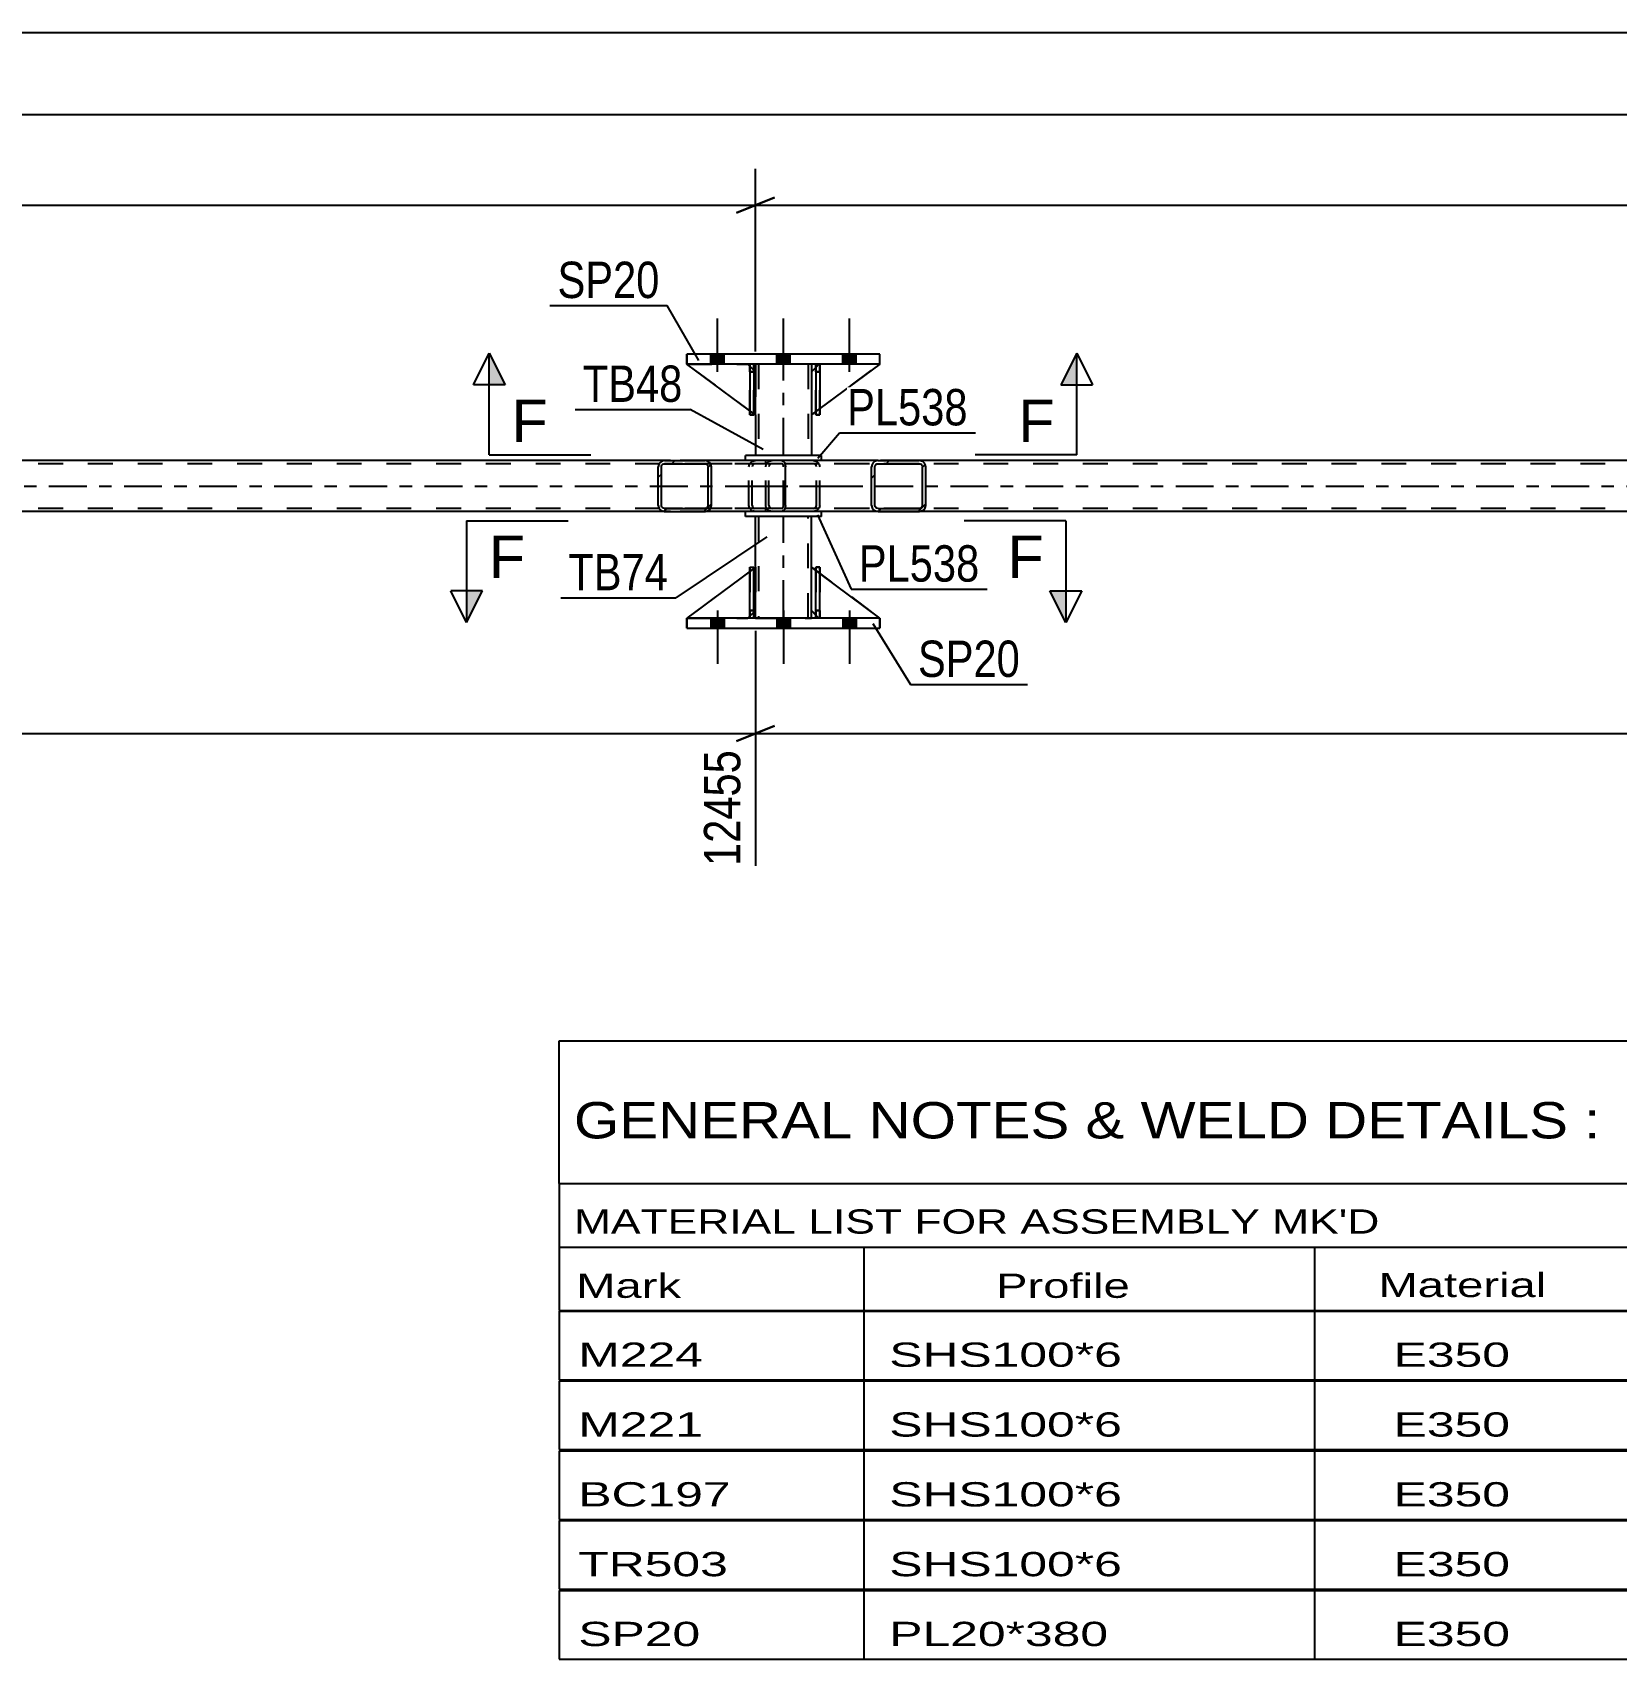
# Model space of a CAD drawing. Header units: millimetres. Extents: x -121 to 720, y -428 to 166.
# Drawn here: x 353.3 to 478.1, y -297.3 to -169.1 of the extents above; entities that cross this region are included whole.
import ezdxf

# ---------------------------------------------------------------- set-up
doc = ezdxf.new("R2010")
doc.units = ezdxf.units.MM
doc.linetypes.add('DXK_LINE_DOT2', pattern=[3.9198, 1.9599, -1.9599])
doc.linetypes.add('DXK_LINE_DOT3', pattern=[5.9187, 2.979, -0.9799, 0.9799, -0.9799])
doc.styles.add('Arial', font='ARIAL.TTF', dxfattribs={"height": 0.2})
doc.styles.add('Arial Narrow', font='ARIALN.TTF', dxfattribs={"height": 0.2})

# ---------------------------------------------------------------- blocks, each defined once
blk = doc.blocks.new('Part-318895430-5711 - 5565')
at = {"linetype": 'Continuous'}
h = blk.add_hatch(dxfattribs=at)
h.set_pattern_fill('', scale=0.7, style=0, pattern_type=0)
h.set_pattern_definition([(45, (423.5963, -203.1576), (-1.57154, 1.57154), [])])
h.paths.add_polyline_path([(423.64, -203.34), (423.6, -203.16), (423.49, -203), (423.32, -202.9), (423.12, -202.86), (419.89, -202.86), (419.69, -202.9), (419.53, -203), (419.42, -203.16), (419.38, -203.34), (419.38, -206.38), (419.42, -206.57), (419.53, -206.72), (419.69, -206.82), (419.89, -206.86), (423.12, -206.86), (423.32, -206.82), (423.49, -206.72), (423.6, -206.57), (423.64, -206.38)])
h.paths.add_polyline_path([(423.36, -206.47), (423.3, -206.55), (423.22, -206.6), (423.12, -206.62), (419.89, -206.62), (419.79, -206.6), (419.71, -206.55), (419.65, -206.47), (419.63, -206.38), (419.63, -203.34), (419.65, -203.25), (419.71, -203.17), (419.79, -203.12), (419.89, -203.1), (423.12, -203.1), (423.22, -203.12), (423.3, -203.17), (423.36, -203.25), (423.38, -203.34), (423.38, -206.38)])
at = {"color": 7, "linetype": 'DXK_LINE_DOT2'}
for p, q in [((411.03, -203.34), (411.07, -203.16)), ((411.03, -206.38), (411.03, -203.34)), ((411.3, -203.25), (411.28, -203.34)), ((411.28, -206.38), (411.28, -203.34)), ((411.36, -203.17), (411.3, -203.25)), ((411.34, -202.9), (411.54, -202.86)), ((411.44, -203.12), (411.36, -203.17)), ((411.54, -203.1), (411.44, -203.12)), ((412.31, -202.86), (411.54, -202.86)), ((423.12, -203.1), (411.54, -203.1)), ((414.77, -202.86), (414.97, -202.9)), ((414.87, -203.12), (414.77, -203.1)), ((414.96, -203.17), (414.87, -203.12)), ((415.01, -203.25), (414.96, -203.17)), ((415.03, -203.34), (415.01, -203.25)), ((415.03, -206.38), (415.03, -203.34)), ((415.25, -203.16), (415.29, -203.34)), ((415.29, -206.38), (415.29, -203.34)), ((423.12, -202.86), (419.89, -202.86)), ((411.07, -206.57), (411.03, -206.38)), ((411.28, -206.38), (411.3, -206.47)), ((411.3, -206.47), (411.36, -206.55)), ((411.54, -206.86), (411.34, -206.82)), ((411.36, -206.55), (411.44, -206.6)), ((411.44, -206.6), (411.54, -206.62)), ((423.12, -206.62), (411.54, -206.62)), ((412.31, -206.86), (411.54, -206.86)), ((414.77, -206.62), (414.87, -206.6)), ((414.97, -206.82), (414.77, -206.86)), ((414.87, -206.6), (414.96, -206.55)), ((414.96, -206.55), (415.01, -206.47)), ((415.01, -206.47), (415.03, -206.38)), ((415.29, -206.38), (415.25, -206.57)), ((419.89, -206.86), (423.12, -206.86))]:
    blk.add_line(p, q, dxfattribs=at)
at = {"color": 2, "linetype": 'Continuous'}
for p, q in [((419.89, -202.86), (412.31, -202.86)), ((419.42, -203.16), (419.38, -203.34)), ((419.38, -206.38), (419.38, -203.34)), ((419.63, -203.34), (419.65, -203.25)), ((419.63, -206.38), (419.63, -203.34)), ((419.65, -203.25), (419.71, -203.17)), ((419.89, -202.86), (419.69, -202.9)), ((419.71, -203.17), (419.79, -203.12)), ((419.79, -203.12), (419.89, -203.1)), ((419.89, -202.86), (423.12, -202.86)), ((419.89, -203.1), (423.12, -203.1)), ((423.32, -202.9), (423.12, -202.86)), ((423.12, -203.1), (423.22, -203.12)), ((423.22, -203.12), (423.3, -203.17)), ((423.3, -203.17), (423.36, -203.25)), ((423.36, -203.25), (423.38, -203.34)), ((423.38, -206.38), (423.38, -203.34)), ((423.64, -203.34), (423.6, -203.16)), ((423.64, -206.38), (423.64, -203.34)), ((419.89, -206.86), (412.31, -206.86)), ((419.38, -206.38), (419.42, -206.57)), ((419.65, -206.47), (419.63, -206.38)), ((419.71, -206.55), (419.65, -206.47)), ((419.69, -206.82), (419.89, -206.86)), ((419.79, -206.6), (419.71, -206.55)), ((419.89, -206.62), (419.79, -206.6)), ((419.89, -206.62), (423.12, -206.62)), ((419.89, -206.86), (423.12, -206.86)), ((423.22, -206.6), (423.12, -206.62)), ((423.12, -206.86), (423.32, -206.82)), ((423.3, -206.55), (423.22, -206.6)), ((423.36, -206.47), (423.3, -206.55)), ((423.38, -206.38), (423.36, -206.47)), ((423.6, -206.57), (423.64, -206.38))]:
    blk.add_line(p, q, dxfattribs=at)
at = {"color": 7, "linetype": 'DXK_LINE_DOT3'}
blk.add_line((409.74, -204.86), (421.51, -204.86), dxfattribs=at)
at = {"color": 7, "linetype": 'DXK_LINE_DOT2'}
for centre, start, end in [((411.52, -203.36), 110.7583, 155.68), ((414.79, -203.36), 24.32, 69.2417), ((411.52, -206.36), 204.32, 249.2417), ((414.79, -206.36), 290.7583, 335.68)]:
    blk.add_arc(centre, 0.496, start, end, dxfattribs=at)
at = {"color": 2, "linetype": 'Continuous'}
for centre, start, end in [((419.87, -203.36), 110.7583, 155.68), ((423.14, -203.36), 24.32, 69.2417), ((419.87, -206.36), 204.32, 249.2417), ((423.14, -206.36), 290.7583, 335.68)]:
    blk.add_arc(centre, 0.496, start, end, dxfattribs=at)
blk = doc.blocks.new('Part-318895430-5712 - 5565')
at = {"linetype": 'Continuous'}
h = blk.add_hatch(dxfattribs=at)
h.set_pattern_fill('', scale=0.7, style=0, pattern_type=0)
h.set_pattern_definition([(45, (406.7121, -203.1576), (-1.57154, 1.57154), [])])
h.paths.add_polyline_path([(406.75, -203.34), (406.71, -203.16), (406.6, -203), (406.44, -202.9), (406.25, -202.86), (403.06, -202.86), (402.87, -202.9), (402.71, -203), (402.6, -203.16), (402.56, -203.34), (402.56, -206.38), (402.6, -206.57), (402.71, -206.72), (402.87, -206.82), (403.06, -206.86), (406.25, -206.86), (406.44, -206.82), (406.6, -206.72), (406.71, -206.57), (406.75, -206.38)])
h.paths.add_polyline_path([(406.48, -206.47), (406.43, -206.55), (406.34, -206.6), (406.25, -206.62), (403.06, -206.62), (402.97, -206.6), (402.89, -206.55), (402.83, -206.47), (402.81, -206.38), (402.81, -203.34), (402.83, -203.25), (402.89, -203.17), (402.97, -203.12), (403.06, -203.1), (406.25, -203.1), (406.34, -203.12), (406.43, -203.17), (406.48, -203.25), (406.5, -203.34), (406.5, -206.38)])
at = {"color": 2, "linetype": 'Continuous'}
for p, q in [((402.6, -203.16), (402.56, -203.34)), ((402.56, -206.38), (402.56, -203.34)), ((402.81, -203.34), (402.83, -203.25)), ((402.81, -206.38), (402.81, -203.34)), ((402.83, -203.25), (402.89, -203.17)), ((403.06, -202.86), (402.87, -202.9)), ((402.89, -203.17), (402.97, -203.12)), ((402.97, -203.12), (403.06, -203.1)), ((403.06, -202.86), (406.25, -202.86)), ((403.06, -203.1), (406.25, -203.1)), ((412.31, -202.86), (406.25, -202.86)), ((406.44, -202.9), (406.25, -202.86)), ((406.25, -203.1), (406.34, -203.12)), ((406.34, -203.12), (406.43, -203.17)), ((406.43, -203.17), (406.48, -203.25)), ((406.48, -203.25), (406.5, -203.34)), ((406.5, -206.38), (406.5, -203.34)), ((406.75, -203.34), (406.71, -203.16)), ((406.75, -206.38), (406.75, -203.34)), ((412.31, -202.86), (412.41, -202.9)), ((412.41, -202.9), (412.5, -203)), ((412.5, -203), (412.56, -203.16)), ((412.56, -203.16), (412.58, -203.34)), ((412.58, -206.38), (412.58, -203.34)), ((402.56, -206.38), (402.6, -206.57)), ((402.83, -206.47), (402.81, -206.38)), ((402.89, -206.55), (402.83, -206.47)), ((402.87, -206.82), (403.06, -206.86)), ((402.97, -206.6), (402.89, -206.55)), ((403.06, -206.62), (402.97, -206.6)), ((403.06, -206.62), (406.25, -206.62)), ((403.06, -206.86), (406.25, -206.86)), ((406.34, -206.6), (406.25, -206.62)), ((406.25, -206.86), (406.44, -206.82)), ((412.31, -206.86), (406.25, -206.86)), ((406.43, -206.55), (406.34, -206.6)), ((406.48, -206.47), (406.43, -206.55)), ((406.5, -206.38), (406.48, -206.47)), ((406.71, -206.57), (406.75, -206.38)), ((412.41, -206.82), (412.31, -206.86)), ((412.5, -206.72), (412.41, -206.82)), ((412.56, -206.57), (412.5, -206.72)), ((412.58, -206.38), (412.56, -206.57))]:
    blk.add_line(p, q, dxfattribs=at)
at = {"color": 7, "linetype": 'DXK_LINE_DOT2'}
for p, q in [((406.25, -202.86), (403.06, -202.86)), ((412.31, -203.1), (403.06, -203.1)), ((409.71, -203.34), (409.75, -203.16)), ((409.71, -206.38), (409.71, -203.34)), ((409.98, -203.25), (409.96, -203.34)), ((409.96, -206.38), (409.96, -203.34)), ((410.04, -203.17), (409.98, -203.25)), ((410.02, -202.9), (410.21, -202.86)), ((410.12, -203.12), (410.04, -203.17)), ((410.21, -203.1), (410.12, -203.12)), ((411.03, -203.1), (411.03, -202.86)), ((412.36, -203.12), (412.31, -203.1)), ((412.4, -203.17), (412.36, -203.12)), ((412.43, -203.25), (412.4, -203.17)), ((412.44, -203.34), (412.43, -203.25)), ((412.44, -206.38), (412.44, -203.34)), ((412.31, -206.62), (403.06, -206.62)), ((406.25, -206.86), (403.06, -206.86)), ((409.75, -206.57), (409.71, -206.38)), ((409.96, -206.38), (409.98, -206.47)), ((409.98, -206.47), (410.04, -206.55)), ((410.21, -206.86), (410.02, -206.82)), ((410.04, -206.55), (410.06, -206.57)), ((410.06, -206.57), (410.12, -206.6)), ((410.12, -206.6), (410.21, -206.62)), ((411.03, -206.86), (411.03, -206.62)), ((412.31, -206.62), (412.36, -206.6)), ((412.36, -206.6), (412.4, -206.55)), ((412.4, -206.55), (412.43, -206.47)), ((412.43, -206.47), (412.44, -206.38))]:
    blk.add_line(p, q, dxfattribs=at)
at = {"color": 2, "linetype": 'Continuous'}
for centre, start, end in [((403.05, -203.36), 111.1941, 156.1506), ((406.26, -203.36), 23.8494, 68.8059), ((403.05, -206.37), 203.8494, 248.8059), ((406.26, -206.37), 291.1941, 336.1506)]:
    blk.add_arc(centre, 0.492, start, end, dxfattribs=at)
at = {"color": 7, "linetype": 'DXK_LINE_DOT2'}
for centre, start, end in [((410.2, -203.36), 111.1941, 156.1506), ((410.2, -206.37), 203.8494, 248.8059)]:
    blk.add_arc(centre, 0.492, start, end, dxfattribs=at)
blk = doc.blocks.new('Part-318895430-5680 - 5565')
at = {"color": 2, "linetype": 'Continuous'}
for p, q in [((410.23, -195.26), (410.23, -195.86)), ((414.63, -195.26), (414.63, -195.86)), ((410.23, -199.26), (410.23, -202.46)), ((414.63, -199.26), (414.63, -202.46))]:
    blk.add_line(p, q, dxfattribs=at)
at = {"color": 7, "linetype": 'DXK_LINE_DOT2'}
for p, q in [((414.63, -195.26), (410.23, -195.26)), ((410.23, -195.86), (410.23, -199.26)), ((410.47, -195.26), (410.47, -202.46)), ((414.39, -195.26), (414.39, -202.46)), ((414.63, -195.86), (414.63, -199.26)), ((414.63, -202.46), (410.23, -202.46))]:
    blk.add_line(p, q, dxfattribs=at)
at = {"color": 7, "linetype": 'DXK_LINE_DOT3'}
blk.add_line((412.43, -202.46), (412.43, -195.26), dxfattribs=at)
blk = doc.blocks.new('Part-318895430-5746 - 5565')
at = {"color": 2, "linetype": 'Continuous'}
for p, q in [((410.23, -211.26), (410.23, -207.26)), ((414.63, -211.26), (414.63, -207.26)), ((410.23, -215.26), (410.23, -214.66)), ((414.63, -215.26), (414.63, -214.66))]:
    blk.add_line(p, q, dxfattribs=at)
at = {"color": 7, "linetype": 'DXK_LINE_DOT2'}
for p, q in [((414.63, -207.26), (410.23, -207.26)), ((410.47, -207.26), (410.47, -215.26)), ((414.39, -215.26), (414.39, -207.26)), ((410.23, -214.66), (410.23, -211.26)), ((414.63, -214.66), (414.63, -211.26)), ((410.23, -215.26), (414.63, -215.26))]:
    blk.add_line(p, q, dxfattribs=at)
at = {"color": 7, "linetype": 'DXK_LINE_DOT3'}
blk.add_line((412.43, -215.26), (412.43, -207.26), dxfattribs=at)
blk = doc.blocks.new('Part-318895430-5731 - 5565')
at = {"color": 2, "linetype": 'Continuous'}
for p, q in [((414.63, -214.66), (414.63, -211.26)), ((414.98, -211.52), (414.63, -211.26)), ((420.03, -215.26), (415.3, -211.76)), ((414.98, -215.02), (414.63, -214.66))]:
    blk.add_line(p, q, dxfattribs=at)
at = {"color": 7, "linetype": 'DXK_LINE_DOT2'}
for p, q in [((415.3, -211.76), (414.98, -211.52)), ((415.23, -215.26), (414.98, -215.02)), ((420.03, -215.26), (415.23, -215.26)), ((420.03, -215.26), (420.03, -215.26)), ((420.03, -215.26), (420.03, -215.26))]:
    blk.add_line(p, q, dxfattribs=at)
blk = doc.blocks.new('Part-318895430-5736 - 5565')
at = {"color": 2, "linetype": 'Continuous'}
for p, q in [((415.43, -202.46), (409.43, -202.46)), ((409.43, -202.86), (409.43, -202.46)), ((415.43, -202.86), (415.43, -202.46))]:
    blk.add_line(p, q, dxfattribs=at)
at = {"color": 7, "linetype": 'DXK_LINE_DOT2'}
blk.add_line((415.43, -202.86), (409.43, -202.86), dxfattribs=at)
blk = doc.blocks.new('Part-318895430-5741 - 5565')
at = {"color": 2, "linetype": 'Continuous'}
for p, q in [((409.43, -207.26), (409.43, -206.86)), ((415.43, -207.26), (409.43, -207.26)), ((415.43, -207.26), (415.43, -206.86))]:
    blk.add_line(p, q, dxfattribs=at)
at = {"color": 7, "linetype": 'DXK_LINE_DOT2'}
blk.add_line((415.43, -206.86), (409.43, -206.86), dxfattribs=at)
blk = doc.blocks.new('Part-318895430-5747 - 5565')
at = {"color": 7, "linetype": 'DXK_LINE_DOT2'}
for p, q in [((409.78, -195.86), (409.78, -195.26)), ((409.78, -195.26), (409.78, -195.26)), ((409.78, -195.26), (409.78, -199.26)), ((410.1, -195.26), (409.78, -195.26)), ((409.78, -199.26), (409.78, -195.86)), ((409.78, -195.86), (410.1, -195.86)), ((410.1, -195.86), (410.1, -195.26)), ((410.1, -199.26), (410.1, -195.26)), ((410.1, -195.86), (410.1, -199.26)), ((409.78, -199.26), (410.1, -199.26))]:
    blk.add_line(p, q, dxfattribs=at)
blk = doc.blocks.new('Part-318895430-5748 - 5565')
at = {"color": 7, "linetype": 'DXK_LINE_DOT2'}
for p, q in [((414.98, -195.86), (414.98, -195.26)), ((414.98, -195.26), (414.98, -195.26)), ((414.98, -195.26), (414.98, -199.26)), ((415.3, -195.26), (414.98, -195.26)), ((414.98, -199.26), (414.98, -195.86)), ((414.98, -195.86), (415.3, -195.86)), ((415.3, -195.86), (415.3, -195.26)), ((415.3, -199.26), (415.3, -195.26)), ((415.3, -195.86), (415.3, -199.26)), ((414.98, -199.26), (415.3, -199.26))]:
    blk.add_line(p, q, dxfattribs=at)
blk = doc.blocks.new('Part-318895430-5753 - 5565')
at = {"color": 7, "linetype": 'DXK_LINE_DOT2'}
for p, q in [((559.5, -203.1), (-24.24, -203.1)), ((508.26, -202.86), (62.53, -202.86)), ((423.12, -202.86), (403.06, -202.86)), ((559.5, -206.62), (-24.24, -206.62)), ((508.26, -206.86), (-14.13, -206.86)), ((423.12, -206.86), (403.06, -206.86))]:
    blk.add_line(p, q, dxfattribs=at)
at = {"color": 2, "linetype": 'Continuous'}
for p, q in [((403.06, -202.86), (337.99, -202.86)), ((488.2, -202.86), (423.12, -202.86)), ((403.06, -206.86), (337.99, -206.86)), ((488.2, -206.86), (423.12, -206.86))]:
    blk.add_line(p, q, dxfattribs=at)
at = {"color": 7, "linetype": 'DXK_LINE_DOT3'}
blk.add_line((-24.24, -204.86), (559.5, -204.86), dxfattribs=at)
blk = doc.blocks.new('Part-318895430-5754 - 5565')
at = {"color": 7, "linetype": 'DXK_LINE_DOT2'}
for p, q in [((415.3, -211.26), (414.98, -211.26)), ((414.98, -214.66), (414.98, -211.26)), ((414.98, -211.26), (414.98, -215.26)), ((415.3, -211.26), (415.3, -214.66)), ((415.3, -215.26), (415.3, -211.26)), ((415.3, -214.66), (414.98, -214.66)), ((414.98, -215.26), (414.98, -214.66)), ((415.3, -215.26), (414.98, -215.26)), ((415.3, -214.66), (415.3, -215.26)), ((415.3, -215.26), (415.3, -215.26))]:
    blk.add_line(p, q, dxfattribs=at)
blk = doc.blocks.new('Part-318895430-5755 - 5565')
at = {"color": 2, "linetype": 'Continuous'}
for p, q in [((409.78, -215.26), (409.78, -211.26)), ((409.78, -211.26), (410.1, -211.26)), ((410.1, -215.26), (410.1, -211.26)), ((409.78, -215.26), (409.78, -215.26)), ((410.1, -215.26), (409.78, -215.26))]:
    blk.add_line(p, q, dxfattribs=at)
at = {"color": 7, "linetype": 'DXK_LINE_DOT2'}
for p, q in [((409.78, -211.26), (409.78, -214.66)), ((410.1, -214.66), (410.1, -211.26)), ((409.78, -214.66), (409.78, -215.26)), ((409.78, -214.66), (410.1, -214.66)), ((410.1, -215.26), (410.1, -214.66)), ((410.1, -215.26), (410.1, -215.26))]:
    blk.add_line(p, q, dxfattribs=at)
blk = doc.blocks.new('Part-318895430-5756 - 5565')
at = {"color": 2, "linetype": 'Continuous'}
for p, q in [((414.98, -215.26), (414.98, -211.26)), ((414.98, -211.26), (415.3, -211.26)), ((415.3, -215.26), (415.3, -211.26)), ((414.98, -215.26), (414.98, -215.26)), ((415.3, -215.26), (414.98, -215.26))]:
    blk.add_line(p, q, dxfattribs=at)
at = {"color": 7, "linetype": 'DXK_LINE_DOT2'}
for p, q in [((414.98, -211.26), (414.98, -214.66)), ((415.3, -214.66), (415.3, -211.26)), ((414.98, -214.66), (414.98, -215.26)), ((414.98, -214.66), (415.3, -214.66)), ((415.3, -215.26), (415.3, -214.66)), ((415.3, -215.26), (415.3, -215.26))]:
    blk.add_line(p, q, dxfattribs=at)
blk = doc.blocks.new('Part-318895430-5759 - 5565')
at = {"color": 7, "linetype": 'DXK_LINE_DOT2'}
for p, q in [((410.1, -211.35), (409.78, -211.59)), ((410.23, -214.66), (410.23, -211.26)), ((404.83, -215.26), (409.63, -215.26)), ((410.23, -214.66), (409.63, -215.26)), ((410.1, -214.79), (409.78, -215.11))]:
    blk.add_line(p, q, dxfattribs=at)
at = {"color": 2, "linetype": 'Continuous'}
for p, q in [((410.23, -211.26), (410.1, -211.35)), ((410.23, -214.66), (410.23, -211.26)), ((409.78, -211.59), (404.83, -215.26)), ((409.78, -215.11), (409.63, -215.26)), ((410.23, -214.66), (410.1, -214.79)), ((410.23, -214.66), (410.23, -214.66))]:
    blk.add_line(p, q, dxfattribs=at)
blk = doc.blocks.new('Part-318895430-5762 - 5565')
at = {"color": 7, "linetype": 'DXK_LINE_DOT2'}
for p, q in [((410.23, -211.26), (404.83, -215.26)), ((410.23, -214.66), (410.23, -211.26)), ((410.23, -211.26), (410.23, -214.66)), ((404.83, -215.26), (409.63, -215.26)), ((409.63, -215.26), (410.23, -214.66)), ((410.23, -214.66), (409.63, -215.26)), ((410.23, -214.66), (410.23, -214.66))]:
    blk.add_line(p, q, dxfattribs=at)
blk = doc.blocks.new('Part-318895430-5763 - 5565')
at = {"color": 7, "linetype": 'DXK_LINE_DOT2'}
for p, q in [((409.78, -211.26), (410.1, -211.26)), ((409.78, -214.66), (409.78, -211.26)), ((409.78, -211.26), (409.78, -215.26)), ((410.1, -211.26), (410.1, -214.66)), ((410.1, -215.26), (410.1, -211.36)), ((410.1, -214.66), (409.78, -214.66)), ((409.78, -215.26), (409.78, -214.66)), ((410.1, -215.26), (409.78, -215.26)), ((410.1, -214.66), (410.1, -215.26)), ((410.1, -215.26), (410.1, -215.26))]:
    blk.add_line(p, q, dxfattribs=at)
blk = doc.blocks.new('Part-318895430-5890 - 5565')
at = {"color": 2, "linetype": 'Continuous'}
for p, q in [((420.03, -194.46), (404.83, -194.46)), ((404.83, -195.26), (404.83, -194.46)), ((420.03, -195.26), (420.03, -194.46)), ((420.03, -195.26), (404.83, -195.26))]:
    blk.add_line(p, q, dxfattribs=at)
at = {"color": 7, "linetype": 'DXK_LINE_DOT2'}
for p, q in [((404.83, -194.46), (404.83, -195.26)), ((420.03, -195.26), (420.03, -194.46))]:
    blk.add_line(p, q, dxfattribs=at)
blk = doc.blocks.new('Part-318895430-5795 - 5565')
at = {"color": 2, "linetype": 'Continuous'}
for p, q in [((410.1, -195.26), (409.78, -195.26)), ((409.78, -195.26), (409.78, -199.26)), ((410.1, -195.26), (410.1, -195.26)), ((410.1, -195.26), (410.1, -199.26)), ((410.1, -199.26), (409.78, -199.26))]:
    blk.add_line(p, q, dxfattribs=at)
at = {"color": 7, "linetype": 'DXK_LINE_DOT2'}
for p, q in [((409.78, -195.86), (409.78, -195.26)), ((410.1, -195.86), (409.78, -195.86)), ((409.78, -195.86), (409.78, -199.26)), ((410.1, -195.86), (410.1, -195.26)), ((410.1, -195.26), (410.1, -195.26)), ((410.1, -199.26), (410.1, -195.86))]:
    blk.add_line(p, q, dxfattribs=at)
blk = doc.blocks.new('Part-318895430-5796 - 5565')
at = {"color": 2, "linetype": 'Continuous'}
for p, q in [((415.3, -195.26), (414.98, -195.26)), ((414.98, -195.26), (414.98, -199.26)), ((415.3, -195.26), (415.3, -195.26)), ((415.3, -195.26), (415.3, -199.26)), ((415.3, -199.26), (414.98, -199.26))]:
    blk.add_line(p, q, dxfattribs=at)
at = {"color": 7, "linetype": 'DXK_LINE_DOT2'}
for p, q in [((414.98, -195.86), (414.98, -195.26)), ((415.3, -195.86), (414.98, -195.86)), ((414.98, -195.86), (414.98, -199.26)), ((415.3, -195.86), (415.3, -195.26)), ((415.3, -195.26), (415.3, -195.26)), ((415.3, -199.26), (415.3, -195.86))]:
    blk.add_line(p, q, dxfattribs=at)
blk = doc.blocks.new('Part-318895430-5799 - 5565')
at = {"color": 2, "linetype": 'Continuous'}
for p, q in [((409.78, -198.93), (404.83, -195.26)), ((409.78, -195.42), (409.63, -195.26)), ((410.23, -195.86), (410.1, -195.74)), ((410.23, -195.86), (410.23, -195.86)), ((410.23, -199.26), (410.23, -195.86)), ((410.1, -199.17), (410.23, -199.26)), ((410.23, -199.26), (410.23, -199.26))]:
    blk.add_line(p, q, dxfattribs=at)
at = {"color": 7, "linetype": 'DXK_LINE_DOT2'}
for p, q in [((409.63, -195.26), (404.83, -195.26)), ((409.63, -195.26), (410.23, -195.86)), ((410.1, -195.74), (409.78, -195.42)), ((410.23, -195.86), (410.23, -199.26)), ((410.1, -199.17), (409.78, -198.93))]:
    blk.add_line(p, q, dxfattribs=at)
blk = doc.blocks.new('Part-318895430-5802 - 5565')
at = {"color": 7, "linetype": 'DXK_LINE_DOT2'}
for p, q in [((410.23, -199.26), (404.83, -195.26)), ((404.83, -195.26), (409.63, -195.26)), ((409.63, -195.26), (410.23, -195.86)), ((410.23, -195.86), (409.63, -195.26)), ((410.23, -195.86), (410.23, -199.26)), ((410.23, -195.86), (410.23, -195.86)), ((410.23, -195.86), (410.23, -199.26))]:
    blk.add_line(p, q, dxfattribs=at)
blk = doc.blocks.new('Part-318895430-5805 - 5565')
at = {"color": 2, "linetype": 'Continuous'}
for p, q in [((414.98, -195.51), (414.63, -195.86)), ((414.63, -195.86), (414.63, -199.26)), ((420.03, -195.26), (415.3, -198.76)), ((414.98, -199), (414.63, -199.26))]:
    blk.add_line(p, q, dxfattribs=at)
at = {"color": 7, "linetype": 'DXK_LINE_DOT2'}
for p, q in [((415.23, -195.26), (414.98, -195.51)), ((420.03, -195.26), (415.23, -195.26)), ((415.3, -198.76), (414.98, -199))]:
    blk.add_line(p, q, dxfattribs=at)
blk = doc.blocks.new('Part-318895430-5808 - 5565')
at = {"color": 7, "linetype": 'DXK_LINE_DOT2'}
for p, q in [((415.23, -195.26), (414.63, -195.86)), ((414.63, -199.26), (420.03, -195.26)), ((414.63, -195.86), (414.63, -199.26)), ((420.03, -195.26), (415.23, -195.26))]:
    blk.add_line(p, q, dxfattribs=at)
blk = doc.blocks.new('Bolt-318895430-5838 - 5565')
at = {"linetype": 'Continuous'}
for points in [[(407.75, -215.26), (406.71, -215.26), (406.71, -216.06), (407.75, -216.06)], [(407.75, -215.26), (406.71, -215.26), (406.71, -216.06), (407.75, -216.06)], [(407.75, -215.26), (406.71, -215.26), (406.71, -216.06), (407.75, -216.06)], [(412.95, -215.26), (411.91, -215.26), (411.91, -216.06), (412.95, -216.06)], [(412.95, -215.26), (411.91, -215.26), (411.91, -216.06), (412.95, -216.06)], [(418.15, -215.26), (417.11, -215.26), (417.11, -216.06), (418.15, -216.06)], [(418.15, -215.26), (417.11, -215.26), (417.11, -216.06), (418.15, -216.06)], [(418.15, -215.26), (417.11, -215.26), (417.11, -216.06), (418.15, -216.06)]]:
    blk.add_hatch(color=1, dxfattribs=at).paths.add_polyline_path(points)
at = {"color": 1, "linetype": 'Continuous'}
for p, q in [((406.71, -215.26), (406.71, -216.06)), ((406.71, -215.26), (406.71, -216.06)), ((406.71, -215.26), (406.71, -216.06)), ((407.23, -214.66), (407.23, -218.86)), ((407.23, -214.66), (407.23, -218.86)), ((407.23, -214.66), (407.23, -218.86)), ((407.75, -215.26), (407.75, -216.06)), ((407.75, -215.26), (407.75, -216.06)), ((407.75, -215.26), (407.75, -216.06)), ((411.91, -215.26), (411.91, -216.06)), ((411.91, -215.26), (411.91, -216.06)), ((412.43, -214.66), (412.43, -218.86)), ((412.43, -214.66), (412.43, -218.86)), ((412.95, -215.26), (412.95, -216.06)), ((412.95, -215.26), (412.95, -216.06)), ((417.11, -215.26), (417.11, -216.06)), ((417.11, -215.26), (417.11, -216.06)), ((417.11, -215.26), (417.11, -216.06)), ((417.63, -214.66), (417.63, -218.86)), ((417.63, -214.66), (417.63, -218.86)), ((417.63, -214.66), (417.63, -218.86)), ((418.15, -215.26), (418.15, -216.06)), ((418.15, -215.26), (418.15, -216.06)), ((418.15, -215.26), (418.15, -216.06))]:
    blk.add_line(p, q, dxfattribs=at)
blk = doc.blocks.new('Bolt-318895430-5839 - 5565')
at = {"linetype": 'Continuous'}
for points in [[(406.71, -195.26), (407.75, -195.26), (407.75, -194.46), (406.71, -194.46)], [(406.71, -195.26), (407.75, -195.26), (407.75, -194.46), (406.71, -194.46)], [(406.71, -195.26), (407.75, -195.26), (407.75, -194.46), (406.71, -194.46)], [(411.91, -195.26), (412.95, -195.26), (412.95, -194.46), (411.91, -194.46)], [(411.91, -195.26), (412.95, -195.26), (412.95, -194.46), (411.91, -194.46)], [(417.11, -195.26), (418.15, -195.26), (418.15, -194.46), (417.11, -194.46)], [(417.11, -195.26), (418.15, -195.26), (418.15, -194.46), (417.11, -194.46)], [(417.11, -195.26), (418.15, -195.26), (418.15, -194.46), (417.11, -194.46)]]:
    blk.add_hatch(color=1, dxfattribs=at).paths.add_polyline_path(points)
at = {"color": 1, "linetype": 'Continuous'}
for p, q in [((407.23, -195.86), (407.23, -191.66)), ((407.23, -195.86), (407.23, -191.66)), ((407.23, -195.86), (407.23, -191.66)), ((412.43, -195.86), (412.43, -191.66)), ((412.43, -195.86), (412.43, -191.66)), ((417.63, -195.86), (417.63, -191.66)), ((417.63, -195.86), (417.63, -191.66)), ((417.63, -195.86), (417.63, -191.66)), ((406.71, -195.26), (406.71, -194.46)), ((406.71, -195.26), (406.71, -194.46)), ((406.71, -195.26), (406.71, -194.46)), ((407.75, -195.26), (407.75, -194.46)), ((407.75, -195.26), (407.75, -194.46)), ((407.75, -195.26), (407.75, -194.46)), ((411.91, -195.26), (411.91, -194.46)), ((411.91, -195.26), (411.91, -194.46)), ((412.95, -195.26), (412.95, -194.46)), ((412.95, -195.26), (412.95, -194.46)), ((417.11, -195.26), (417.11, -194.46)), ((417.11, -195.26), (417.11, -194.46)), ((417.11, -195.26), (417.11, -194.46)), ((418.15, -195.26), (418.15, -194.46)), ((418.15, -195.26), (418.15, -194.46)), ((418.15, -195.26), (418.15, -194.46))]:
    blk.add_line(p, q, dxfattribs=at)
blk = doc.blocks.new('Part-318895430-5880 - 5565')
at = {"color": 7, "linetype": 'DXK_LINE_DOT2'}
for p, q in [((414.63, -214.66), (414.63, -211.26)), ((414.63, -211.26), (420.03, -215.26)), ((415.23, -215.26), (414.63, -214.66)), ((420.03, -215.26), (415.23, -215.26))]:
    blk.add_line(p, q, dxfattribs=at)
blk = doc.blocks.new('Part-318895430-5885 - 5565')
at = {"color": 2, "linetype": 'Continuous'}
for p, q in [((404.83, -216.06), (404.83, -215.26)), ((420.03, -215.26), (404.83, -215.26)), ((420.03, -216.06), (420.03, -215.26)), ((404.83, -216.06), (420.03, -216.06))]:
    blk.add_line(p, q, dxfattribs=at)
at = {"color": 7, "linetype": 'DXK_LINE_DOT2'}
for p, q in [((404.83, -215.26), (404.83, -216.06)), ((420.03, -215.26), (420.03, -216.06))]:
    blk.add_line(p, q, dxfattribs=at)
blk = doc.blocks.new('StraightDimension-318895430-6029 - 5565')
at = {"color": 7, "linetype": 'Continuous'}
for p, q in [((239.96, -194.24), (239.96, -179.88)), ((410.23, -194.26), (410.23, -179.88)), ((241.46, -182.13), (238.46, -183.33)), ((239.96, -182.73), (410.23, -182.73)), ((408.73, -183.33), (411.73, -182.13))]:
    blk.add_line(p, q, dxfattribs=at)
at = {"color": 0}
blk.add_wipeout([(329.35, -181.98), (329.35, -177.78), (320.84, -177.78), (320.84, -181.98)], dxfattribs=at)
at = {"color": 3, "style": 'Arial Narrow'}
blk.add_text('4257', height=2.863, dxfattribs=at).set_placement((321.44, -181.38))
blk = doc.blocks.new('StraightDimension-318895430-5964 - 5565')
at = {"color": 7, "linetype": 'Continuous'}
blk.add_line((-34.46, -175.58), (559.5, -175.58), dxfattribs=at)
blk = doc.blocks.new('StraightDimension-318895430-5990 - 5565')
at = {"color": 7, "linetype": 'Continuous'}
for p, q in [((559.5, -207.86), (559.5, -234.79)), ((410.23, -216.26), (410.23, -234.79)), ((411.73, -223.75), (408.73, -224.95)), ((558, -224.95), (561, -223.75)), ((410.23, -224.35), (559.5, -224.35))]:
    blk.add_line(p, q, dxfattribs=at)
at = {"color": 0}
blk.add_wipeout([(489.12, -223.6), (489.12, -219.4), (480.61, -219.4), (480.61, -223.6)], dxfattribs=at)
at = {"color": 3, "style": 'Arial Narrow'}
blk.add_text('3732', height=2.863, dxfattribs=at).set_placement((481.21, -223))
at = {"color": 0, "linetype": 'Continuous'}
blk.add_wipeout([(558.9, -225.05), (554.7, -225.05), (554.7, -235.39), (558.9, -235.39)], dxfattribs=at)
at = {"color": 3, "linetype": 'Continuous', "style": 'Arial Narrow'}
blk.add_text('16186', height=2.863, rotation=90.0002, dxfattribs=at).set_placement((558.3, -234.79))
blk = doc.blocks.new('StraightDimension-318895430-5995 - 5565')
at = {"color": 7, "linetype": 'Continuous'}
for p, q in [((239.96, -216.26), (239.96, -232.96)), ((410.23, -216.26), (410.23, -234.79)), ((241.46, -223.75), (238.46, -224.95)), ((408.73, -224.95), (411.73, -223.75)), ((239.96, -224.35), (410.23, -224.35))]:
    blk.add_line(p, q, dxfattribs=at)
at = {"color": 0}
blk.add_wipeout([(329.35, -223.6), (329.35, -219.4), (320.84, -219.4), (320.84, -223.6)], dxfattribs=at)
at = {"color": 3, "style": 'Arial Narrow'}
blk.add_text('4257', height=2.863, dxfattribs=at).set_placement((321.44, -223))
at = {"color": 0, "linetype": 'Continuous'}
blk.add_wipeout([(409.63, -225.05), (405.43, -225.05), (405.43, -235.39), (409.63, -235.39)], dxfattribs=at)
at = {"color": 3, "linetype": 'Continuous', "style": 'Arial Narrow'}
blk.add_text('12455', height=2.863, rotation=90.0002, dxfattribs=at).set_placement((409.03, -234.79))
blk = doc.blocks.new('StraightDimension-318895430-6008 - 5565')
at = {"color": 7, "linetype": 'Continuous'}
blk.add_line((-35.1, -169.14), (560.14, -169.14), dxfattribs=at)
blk = doc.blocks.new('StraightDimension-318895430-6024 - 5565')
at = {"color": 7, "linetype": 'Continuous'}
for p, q in [((410.23, -194.26), (410.23, -179.88)), ((559.5, -201.86), (559.5, -179.88)), ((411.73, -182.13), (408.73, -183.33)), ((410.23, -182.73), (559.5, -182.73)), ((558, -183.33), (561, -182.13))]:
    blk.add_line(p, q, dxfattribs=at)
at = {"color": 0}
blk.add_wipeout([(489.12, -181.98), (489.12, -177.78), (480.61, -177.78), (480.61, -181.98)], dxfattribs=at)
at = {"color": 3, "style": 'Arial Narrow'}
blk.add_text('3732', height=2.863, dxfattribs=at).set_placement((481.21, -181.38))
blk = doc.blocks.new('Unknown-318895430-22772')
at = {"color": 7, "linetype": 'Continuous'}
for p, q in [((394.77, -248.56), (554.77, -248.56)), ((394.77, -259.81), (394.77, -248.56)), ((394.77, -259.81), (554.77, -259.81)), ((394.77, -259.81), (394.77, -264.81)), ((394.77, -264.81), (554.77, -264.81)), ((394.77, -264.81), (394.77, -269.81)), ((418.77, -264.81), (418.77, -269.81)), ((454.27, -264.81), (454.27, -269.81)), ((394.77, -269.81), (554.77, -269.81)), ((394.77, -269.86), (394.77, -275.26)), ((394.77, -269.86), (554.77, -269.86)), ((418.77, -269.81), (418.77, -275.31)), ((454.27, -269.81), (454.27, -275.31)), ((394.77, -275.26), (554.77, -275.26)), ((394.77, -275.36), (394.77, -280.76)), ((394.77, -275.36), (554.77, -275.36)), ((418.77, -275.31), (418.77, -280.81)), ((454.27, -275.31), (454.27, -280.81)), ((394.77, -280.76), (554.77, -280.76)), ((394.77, -280.86), (394.77, -286.26)), ((394.77, -280.86), (554.77, -280.86)), ((418.77, -280.81), (418.77, -286.31)), ((454.27, -280.81), (454.27, -286.31)), ((394.77, -286.26), (554.77, -286.26)), ((394.77, -286.36), (394.77, -291.76)), ((394.77, -286.36), (554.77, -286.36)), ((418.77, -286.31), (418.77, -291.81)), ((454.27, -286.31), (454.27, -291.81)), ((394.77, -291.76), (554.77, -291.76)), ((394.77, -291.86), (394.77, -297.26)), ((394.77, -291.86), (554.77, -291.86)), ((418.77, -291.81), (418.77, -297.31)), ((454.27, -291.81), (454.27, -297.31)), ((394.77, -297.26), (554.77, -297.26))]:
    blk.add_line(p, q, dxfattribs=at)
at = {"color": 7, "style": 'Arial Narrow'}
for s, height, width, p in [('GENERAL NOTES & WELD DETAILS :', 2.8633, 1.4, (395.92, -256.25)), ("MATERIAL LIST FOR ASSEMBLY MK'D", 1.9089, 1.6, (395.92, -263.75)), ('Mark', 1.909, 1.7, (396.1, -268.81)), ('Profile', 1.909, 1.7, (429.18, -268.81)), ('Material', 1.909, 1.7, (459.31, -268.75))]:
    blk.add_text(s, height=height, dxfattribs=dict(at, width=width)).set_placement(p)
at = {"color": 7, "linetype": 'Continuous', "style": 'Arial Narrow', "width": 1.794707}
for s, p in [('M224', (396.27, -274.24)), ('SHS100*6', (420.77, -274.24)), ('E350', (460.51, -274.24)), ('M221', (396.27, -279.74)), ('SHS100*6', (420.77, -279.74)), ('E350', (460.51, -279.74)), ('BC197', (396.27, -285.24)), ('SHS100*6', (420.77, -285.24)), ('E350', (460.51, -285.24)), ('TR503', (396.27, -290.74)), ('SHS100*6', (420.77, -290.74)), ('E350', (460.51, -290.74)), ('SP20', (396.27, -296.24)), ('PL20*380', (420.77, -296.24)), ('E350', (460.51, -296.24))]:
    blk.add_text(s, height=1.909, dxfattribs=at).set_placement(p)
blk = doc.blocks.new('Mark-318895430-5676 - 5565')
at = {"color": 0}
blk.add_wipeout([(404.48, -198.23), (404.48, -195.23), (396.62, -195.23), (396.62, -198.23)], dxfattribs=at)
blk.add_wipeout([(404.48, -198.23), (404.48, -195.23), (396.62, -195.23), (396.62, -198.23)], dxfattribs=at)
at = {"color": 30, "linetype": 'Continuous'}
for p in [(396.02, -198.83), (410.82, -201.97)]:
    blk.add_line(p, (405.08, -198.83), dxfattribs=at)
at = {"color": 3, "style": 'Arial Narrow'}
blk.add_text('TB48', height=2.863, dxfattribs=at).set_placement((396.62, -198.23))
blk = doc.blocks.new('Mark-318895430-5732 - 5565')
at = {"color": 0}
blk.add_wipeout([(426.96, -200.08), (426.96, -197.08), (417.45, -197.08), (417.45, -200.08)], dxfattribs=at)
blk.add_wipeout([(426.96, -200.08), (426.96, -197.08), (417.45, -197.08), (417.45, -200.08)], dxfattribs=at)
at = {"color": 30, "linetype": 'Continuous'}
for p, q in [((415.15, -202.66), (416.85, -200.68)), ((416.85, -200.68), (427.56, -200.68))]:
    blk.add_line(p, q, dxfattribs=at)
at = {"color": 3, "style": 'Arial Narrow'}
blk.add_text('PL538', height=2.863, dxfattribs=at).set_placement((417.45, -200.08))
blk = doc.blocks.new('Mark-318895430-5737 - 5565')
at = {"color": 0}
blk.add_wipeout([(427.88, -212.39), (427.88, -209.39), (418.37, -209.39), (418.37, -212.39)], dxfattribs=at)
blk.add_wipeout([(427.88, -212.39), (427.88, -209.39), (418.37, -209.39), (418.37, -212.39)], dxfattribs=at)
at = {"color": 30, "linetype": 'Continuous'}
for p, q in [((415.12, -207.13), (417.77, -212.99)), ((417.77, -212.99), (428.48, -212.99))]:
    blk.add_line(p, q, dxfattribs=at)
at = {"color": 3, "style": 'Arial Narrow'}
blk.add_text('PL538', height=2.863, dxfattribs=at).set_placement((418.37, -212.39))
blk = doc.blocks.new('Mark-318895430-5742 - 5565')
at = {"color": 0}
blk.add_wipeout([(403.34, -213.07), (403.34, -210.07), (395.48, -210.07), (395.48, -213.07)], dxfattribs=at)
blk.add_wipeout([(403.34, -213.07), (403.34, -210.07), (395.48, -210.07), (395.48, -213.07)], dxfattribs=at)
at = {"color": 30, "linetype": 'Continuous'}
for p in [(411.12, -208.87), (394.88, -213.67)]:
    blk.add_line(p, (403.94, -213.67), dxfattribs=at)
at = {"color": 3, "style": 'Arial Narrow'}
blk.add_text('TB74', height=2.863, dxfattribs=at).set_placement((395.48, -213.07))
blk = doc.blocks.new('Mark-318895430-5881 - 5565')
at = {"color": 0}
blk.add_wipeout([(431.07, -219.9), (431.07, -216.9), (423.03, -216.9), (423.03, -219.9)], dxfattribs=at)
blk.add_wipeout([(431.07, -219.9), (431.07, -216.9), (423.03, -216.9), (423.03, -219.9)], dxfattribs=at)
at = {"color": 30, "linetype": 'Continuous'}
for p, q in [((419.48, -215.68), (422.43, -220.5)), ((422.43, -220.5), (431.67, -220.5))]:
    blk.add_line(p, q, dxfattribs=at)
at = {"color": 3, "style": 'Arial Narrow'}
blk.add_text('SP20', height=2.863, dxfattribs=at).set_placement((423.03, -219.9))
blk = doc.blocks.new('Mark-318895430-5886 - 5565')
at = {"color": 0}
blk.add_wipeout([(402.67, -190.05), (402.67, -187.05), (394.63, -187.05), (394.63, -190.05)], dxfattribs=at)
blk.add_wipeout([(402.67, -190.05), (402.67, -187.05), (394.63, -187.05), (394.63, -190.05)], dxfattribs=at)
at = {"color": 30, "linetype": 'Continuous'}
for p in [(394.03, -190.65), (405.77, -194.98)]:
    blk.add_line(p, (403.27, -190.65), dxfattribs=at)
at = {"color": 3, "style": 'Arial Narrow'}
blk.add_text('SP20', height=2.863, dxfattribs=at).set_placement((394.63, -190.05))
blk = doc.blocks.new('SectionMark-318895430-6121 - 5565')
at = {"linetype": 'Continuous'}
for points in [[(390.5, -196.9), (389.25, -196.9), (389.25, -194.4)], [(435.54, -196.9), (434.29, -196.9), (435.54, -194.4)]]:
    blk.add_hatch(color=6, dxfattribs=at).paths.add_polyline_path(points)
at = {"color": 6, "linetype": 'Continuous'}
for p, q in [((388, -196.9), (389.25, -194.4)), ((389.25, -202.4), (389.25, -194.4)), ((389.25, -194.4), (390.5, -196.9)), ((435.54, -194.4), (434.29, -196.9)), ((435.54, -202.4), (435.54, -194.4)), ((435.54, -194.4), (436.79, -196.9)), ((390.5, -196.9), (388, -196.9)), ((434.29, -196.9), (436.79, -196.9)), ((389.25, -202.4), (397.25, -202.4)), ((435.54, -202.4), (427.54, -202.4))]:
    blk.add_line(p, q, dxfattribs=at)
at = {"color": 0, "linetype": 'Continuous'}
for points in [[(393.85, -201.4), (393.85, -197.9), (391, -197.9), (391, -201.4)], [(433.79, -201.4), (433.79, -197.9), (430.94, -197.9), (430.94, -201.4)]]:
    blk.add_wipeout(points, dxfattribs=at)
at = {"color": 3, "linetype": 'Continuous', "style": 'Arial'}
for p in [(391, -201.4), (430.94, -201.4)]:
    blk.add_text('F', height=3.34, dxfattribs=at).set_placement(p)
blk = doc.blocks.new('SectionMark-318895430-6125 - 5565')
at = {"linetype": 'Continuous'}
for points in [[(387.47, -213.11), (388.72, -213.11), (387.47, -215.61)], [(433.43, -213.11), (434.68, -213.11), (434.68, -215.61)]]:
    blk.add_hatch(color=6, dxfattribs=at).paths.add_polyline_path(points)
at = {"color": 6, "linetype": 'Continuous'}
for p, q in [((387.47, -207.61), (395.47, -207.61)), ((387.47, -207.61), (387.47, -215.61)), ((434.68, -207.61), (426.68, -207.61)), ((434.68, -207.61), (434.68, -215.61)), ((387.47, -215.61), (386.22, -213.11)), ((388.72, -213.11), (386.22, -213.11)), ((387.47, -215.61), (388.72, -213.11)), ((433.43, -213.11), (435.93, -213.11)), ((434.68, -215.61), (433.43, -213.11)), ((435.93, -213.11), (434.68, -215.61))]:
    blk.add_line(p, q, dxfattribs=at)
at = {"color": 0, "linetype": 'Continuous'}
for points in [[(392.07, -212.11), (392.07, -208.61), (389.22, -208.61), (389.22, -212.11)], [(432.93, -212.11), (432.93, -208.61), (430.08, -208.61), (430.08, -212.11)]]:
    blk.add_wipeout(points, dxfattribs=at)
at = {"color": 3, "linetype": 'Continuous', "style": 'Arial'}
for p in [(389.22, -212.11), (430.08, -212.11)]:
    blk.add_text('F', height=3.34, dxfattribs=at).set_placement(p)

msp = doc.modelspace()

# ---------------------------------------------------------------- block references
for name in ['Bolt-318895430-5839 - 5565', 'Part-318895430-5890 - 5565', 'Part-318895430-5799 - 5565', 'Part-318895430-5802 - 5565', 'Part-318895430-5747 - 5565', 'Part-318895430-5795 - 5565', 'Part-318895430-5680 - 5565', 'Part-318895430-5805 - 5565', 'Part-318895430-5808 - 5565', 'Part-318895430-5748 - 5565', 'Part-318895430-5796 - 5565', 'Part-318895430-5736 - 5565', 'Part-318895430-5753 - 5565', 'Part-318895430-5712 - 5565', 'Part-318895430-5711 - 5565', 'Part-318895430-5741 - 5565', 'Part-318895430-5746 - 5565', 'Part-318895430-5759 - 5565', 'Part-318895430-5762 - 5565', 'Part-318895430-5755 - 5565', 'Part-318895430-5763 - 5565', 'Part-318895430-5731 - 5565', 'Part-318895430-5880 - 5565', 'Part-318895430-5754 - 5565', 'Part-318895430-5756 - 5565', 'Part-318895430-5885 - 5565', 'Bolt-318895430-5838 - 5565', 'Unknown-318895430-22772']:
    msp.add_blockref(name, (0, 0))

# ---------------------------------------------------------------- next in the draw order: block references
for name in ['StraightDimension-318895430-6029 - 5565', 'StraightDimension-318895430-5990 - 5565']:
    msp.add_blockref(name, (0, 0))

# ---------------------------------------------------------------- next in the draw order: block references
for name in ['StraightDimension-318895430-5964 - 5565', 'Mark-318895430-5737 - 5565', 'Mark-318895430-5742 - 5565', 'StraightDimension-318895430-5995 - 5565', 'Mark-318895430-5881 - 5565']:
    msp.add_blockref(name, (0, 0))

# ---------------------------------------------------------------- next in the draw order: block references
for name in ['StraightDimension-318895430-6008 - 5565', 'SectionMark-318895430-6125 - 5565']:
    msp.add_blockref(name, (0, 0))

# ---------------------------------------------------------------- next in the draw order: block references
msp.add_blockref('StraightDimension-318895430-6024 - 5565', (0, 0))

# ---------------------------------------------------------------- next in the draw order: block references
for name in ['Mark-318895430-5676 - 5565', 'Mark-318895430-5732 - 5565']:
    msp.add_blockref(name, (0, 0))

# ---------------------------------------------------------------- next in the draw order: block references
msp.add_blockref('Mark-318895430-5886 - 5565', (0, 0))

# ---------------------------------------------------------------- next in the draw order: block references
msp.add_blockref('SectionMark-318895430-6121 - 5565', (0, 0))

doc.saveas('drawing.dxf')
